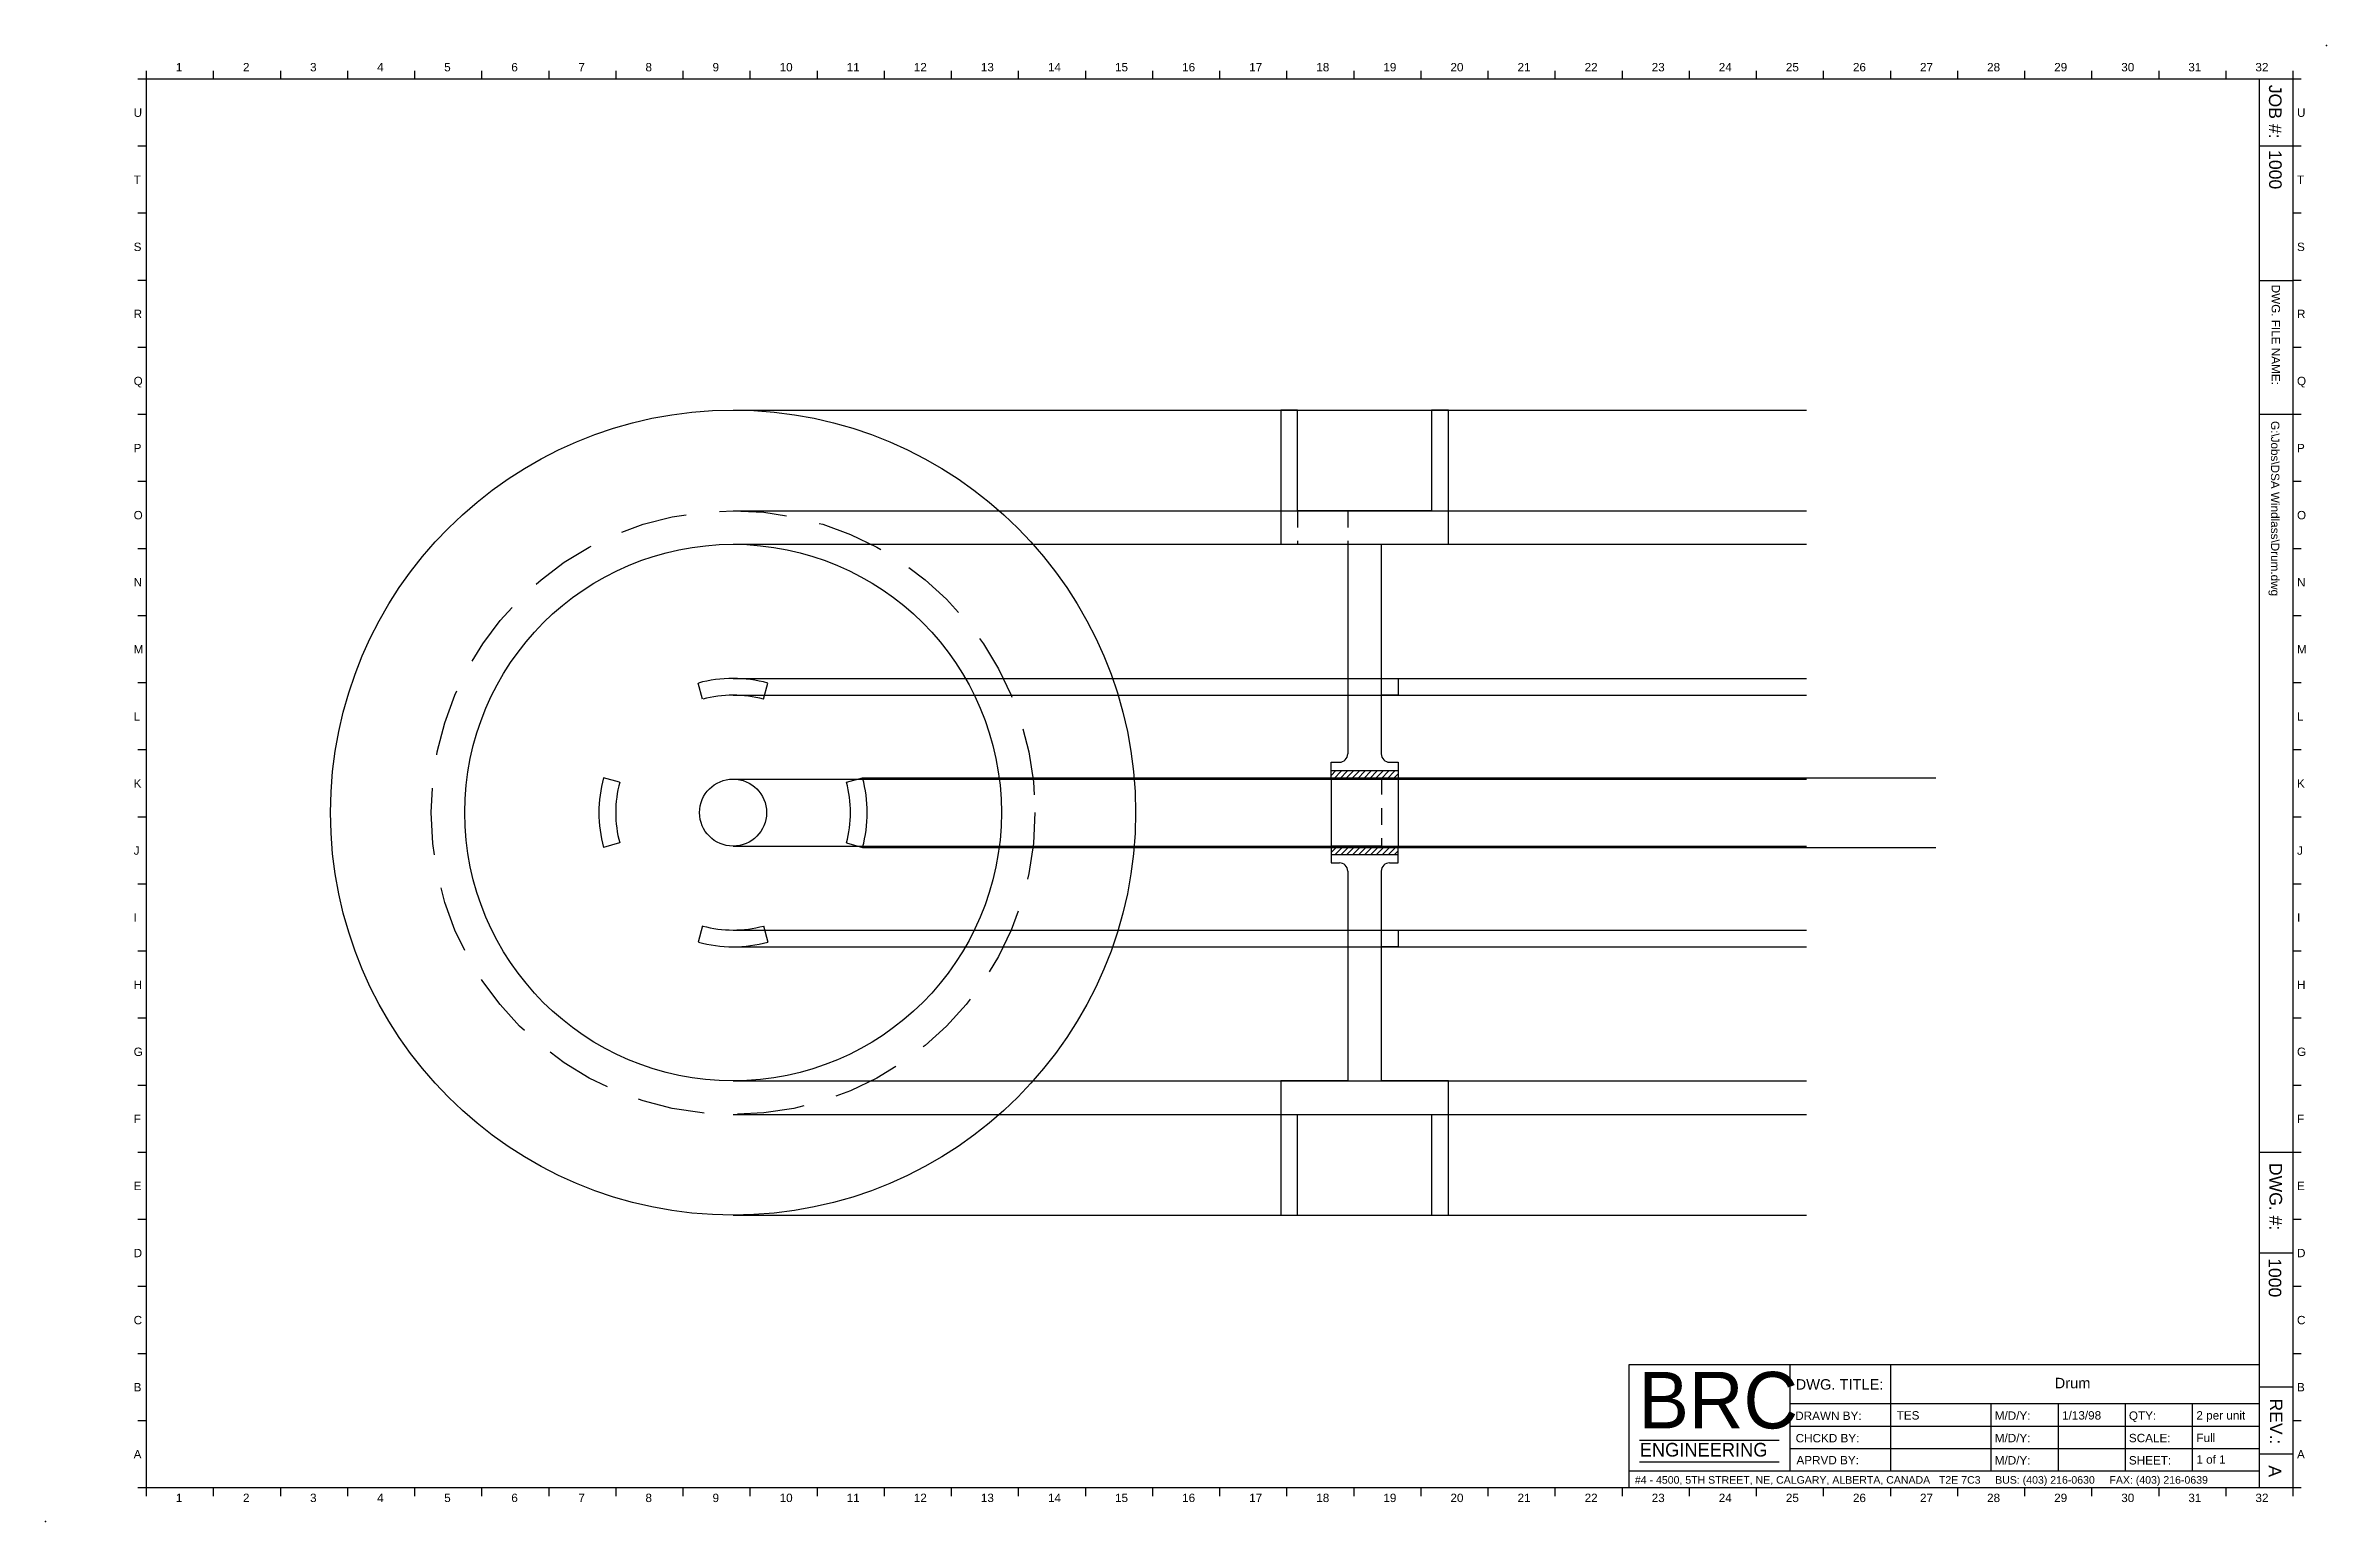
# Model space of a CAD drawing. Extents: x -0.1 to 16.9, y -0.1 to 10.9.
import ezdxf
from ezdxf.enums import TextEntityAlignment as Align

# ---------------------------------------------------------------- set-up
doc = ezdxf.new("R2010")
doc.units = 0
doc.header["$MEASUREMENT"] = 0
doc.linetypes.add('DASHED', pattern=[0.75, 0.5, -0.25])
doc.linetypes.add('HIDDEN2', pattern=[0.1875, 0.125, -0.0625])
doc.layers.get('0').update_dxf_attribs({"linetype": 'CONTINUOUS'})
doc.layers.get('DEFPOINTS').update_dxf_attribs({"linetype": 'CONTINUOUS'})
for name, color, linetype in [('BOLD', 5, 'CONTINUOUS'), ('DOGS', 90, 'CONTINUOUS'), ('HIDDEN', 2, 'DASHED'), ('LINE-HEAVY', 7, 'CONTINUOUS'), ('LINE-LIGHT', 1, 'CONTINUOUS'), ('LINES-FOLDING', 141, 'CONTINUOUS'), ('NOTE', 3, 'CONTINUOUS'), ('TBLOCK', 5, 'CONTINUOUS')]:
    doc.layers.add(name, color=color, linetype=linetype)
doc.styles.add('LOGO', font='comicbd.ttf')
doc.styles.get("Standard").update_dxf_attribs({"font": 'ARIAL.TTF'})

# ---------------------------------------------------------------- blocks, each defined once
blk = doc.blocks.new('11X17-I')
at = {"layer": 'BOLD'}
for p, q in [((0.625, 10.625), (0.625, 0.125)), ((16.625, 10.625), (0.625, 10.625)), ((16.375, 10.625), (16.375, 0.125)), ((16.625, 10.625), (16.625, 0.125)), ((16.625, 10.125), (16.375, 10.125)), ((16.375, 9.125), (16.625, 9.125)), ((16.625, 8.125), (16.375, 8.125)), ((16.625, 2.625), (16.375, 2.625)), ((16.625, 1.875), (16.375, 1.875)), ((11.675, 1.042), (11.675, 0.125)), ((16.375, 1.042), (11.675, 1.042)), ((16.625, 0.875), (16.375, 0.875)), ((16.625, 0.375), (16.375, 0.375)), ((16.625, 0.125), (0.625, 0.125))]:
    blk.add_line(p, q, dxfattribs=at)
at = {"layer": 'DEFPOINTS'}
for p in [(16.75, 10.75), (0, 0)]:
    blk.add_point(p, dxfattribs=at)
at = {"layer": 'LINE-HEAVY'}
for p, q in [((12.875, 1.042), (12.875, 0.25)), ((12.875, 1.042), (12.875, 0.375)), ((13.625, 1.042), (13.625, 0.25)), ((16.375, 0.75), (12.875, 0.75)), ((14.375, 0.75), (14.375, 0.25)), ((14.875, 0.75), (14.875, 0.25)), ((15.375, 0.75), (15.375, 0.25)), ((15.875, 0.75), (15.875, 0.25)), ((16.375, 0.583), (12.875, 0.583)), ((16.375, 0.417), (12.875, 0.417)), ((16.375, 0.25), (11.675, 0.25))]:
    blk.add_line(p, q, dxfattribs=at)
at = {"layer": 'LINE-LIGHT'}
for p, q in [((0.625, 10.625), (0.562, 10.625)), ((0.625, 10.688), (0.625, 10.625)), ((1.125, 10.688), (1.125, 10.625)), ((1.625, 10.688), (1.625, 10.625)), ((2.125, 10.688), (2.125, 10.625)), ((2.625, 10.688), (2.625, 10.625)), ((3.125, 10.688), (3.125, 10.625)), ((3.625, 10.688), (3.625, 10.625)), ((4.125, 10.688), (4.125, 10.625)), ((4.625, 10.688), (4.625, 10.625)), ((5.125, 10.688), (5.125, 10.625)), ((5.625, 10.688), (5.625, 10.625)), ((6.125, 10.688), (6.125, 10.625)), ((6.625, 10.688), (6.625, 10.625)), ((7.125, 10.688), (7.125, 10.625)), ((7.625, 10.688), (7.625, 10.625)), ((8.125, 10.688), (8.125, 10.625)), ((8.625, 10.688), (8.625, 10.625)), ((9.125, 10.688), (9.125, 10.625)), ((9.625, 10.688), (9.625, 10.625)), ((10.125, 10.688), (10.125, 10.625)), ((10.625, 10.688), (10.625, 10.625)), ((11.125, 10.688), (11.125, 10.625)), ((11.625, 10.688), (11.625, 10.625)), ((12.125, 10.688), (12.125, 10.625)), ((12.625, 10.688), (12.625, 10.625)), ((13.125, 10.688), (13.125, 10.625)), ((13.625, 10.688), (13.625, 10.625)), ((14.125, 10.688), (14.125, 10.625)), ((14.625, 10.688), (14.625, 10.625)), ((15.125, 10.688), (15.125, 10.625)), ((15.625, 10.688), (15.625, 10.625)), ((16.125, 10.688), (16.125, 10.625)), ((16.625, 10.688), (16.625, 10.625)), ((16.688, 10.625), (16.625, 10.625)), ((0.625, 10.125), (0.562, 10.125)), ((16.688, 10.125), (16.625, 10.125)), ((0.625, 9.625), (0.562, 9.625)), ((16.688, 9.625), (16.625, 9.625)), ((0.625, 9.125), (0.562, 9.125)), ((16.688, 9.125), (16.625, 9.125)), ((0.625, 8.625), (0.562, 8.625)), ((16.688, 8.625), (16.625, 8.625)), ((0.625, 8.125), (0.562, 8.125)), ((16.688, 8.125), (16.625, 8.125)), ((0.625, 7.625), (0.562, 7.625)), ((16.688, 7.625), (16.625, 7.625)), ((0.625, 7.125), (0.562, 7.125)), ((16.688, 7.125), (16.625, 7.125)), ((0.625, 6.625), (0.562, 6.625)), ((16.688, 6.625), (16.625, 6.625)), ((0.625, 6.125), (0.562, 6.125)), ((16.688, 6.125), (16.625, 6.125)), ((0.625, 5.625), (0.562, 5.625)), ((16.688, 5.625), (16.625, 5.625)), ((0.625, 5.125), (0.562, 5.125)), ((16.688, 5.125), (16.625, 5.125)), ((0.625, 4.625), (0.562, 4.625)), ((16.688, 4.625), (16.625, 4.625)), ((0.625, 4.125), (0.562, 4.125)), ((16.688, 4.125), (16.625, 4.125)), ((0.625, 3.625), (0.562, 3.625)), ((16.688, 3.625), (16.625, 3.625)), ((0.625, 3.125), (0.562, 3.125)), ((16.688, 3.125), (16.625, 3.125)), ((0.625, 2.625), (0.562, 2.625)), ((16.688, 2.625), (16.625, 2.625)), ((0.625, 2.125), (0.562, 2.125)), ((16.688, 2.125), (16.625, 2.125)), ((0.625, 1.625), (0.562, 1.625)), ((16.688, 1.625), (16.625, 1.625)), ((0.625, 1.125), (0.562, 1.125)), ((16.688, 1.125), (16.625, 1.125)), ((0.625, 0.625), (0.562, 0.625)), ((16.688, 0.625), (16.625, 0.625)), ((11.754, 0.481), (12.796, 0.481)), ((11.754, 0.318), (12.796, 0.318)), ((0.625, 0.125), (0.562, 0.125)), ((0.625, 0.125), (0.625, 0.062)), ((1.125, 0.125), (1.125, 0.062)), ((1.625, 0.125), (1.625, 0.062)), ((2.125, 0.125), (2.125, 0.062)), ((2.625, 0.125), (2.625, 0.062)), ((3.125, 0.125), (3.125, 0.062)), ((3.625, 0.125), (3.625, 0.062)), ((4.125, 0.125), (4.125, 0.062)), ((4.625, 0.125), (4.625, 0.062)), ((5.125, 0.125), (5.125, 0.062)), ((5.625, 0.125), (5.625, 0.062)), ((6.125, 0.125), (6.125, 0.062)), ((6.625, 0.125), (6.625, 0.062)), ((7.125, 0.125), (7.125, 0.062)), ((7.625, 0.125), (7.625, 0.062)), ((8.125, 0.125), (8.125, 0.062)), ((8.625, 0.125), (8.625, 0.062)), ((9.125, 0.125), (9.125, 0.062)), ((9.625, 0.125), (9.625, 0.062)), ((10.125, 0.125), (10.125, 0.062)), ((10.625, 0.125), (10.625, 0.062)), ((11.125, 0.125), (11.125, 0.062)), ((11.625, 0.125), (11.625, 0.062)), ((12.125, 0.125), (12.125, 0.062)), ((12.625, 0.125), (12.625, 0.062)), ((13.125, 0.125), (13.125, 0.062)), ((13.625, 0.125), (13.625, 0.062)), ((14.125, 0.125), (14.125, 0.062)), ((14.625, 0.125), (14.625, 0.062)), ((15.125, 0.125), (15.125, 0.062)), ((15.625, 0.125), (15.625, 0.062)), ((16.125, 0.125), (16.125, 0.062)), ((16.625, 0.125), (16.625, 0.062)), ((16.688, 0.125), (16.625, 0.125))]:
    blk.add_line(p, q, dxfattribs=at)
at = {"layer": 'TBLOCK'}
for p in [(16.875, 10.875), (-0.125, -0.125)]:
    blk.add_point(p, dxfattribs=at)
at = {"layer": 'NOTE'}
for s, height, p in [('1', 0.0625, (0.846, 10.683)), ('2', 0.0625, (1.346, 10.683)), ('3', 0.0625, (1.846, 10.683)), ('4', 0.0625, (2.346, 10.683)), ('5', 0.0625, (2.846, 10.683)), ('6', 0.0625, (3.346, 10.683)), ('7', 0.0625, (3.846, 10.683)), ('8', 0.0625, (4.346, 10.683)), ('9', 0.0625, (4.846, 10.683)), ('10', 0.0625, (5.346, 10.683)), ('11', 0.0625, (5.846, 10.683)), ('12', 0.0625, (6.346, 10.683)), ('13', 0.0625, (6.846, 10.683)), ('14', 0.0625, (7.346, 10.683)), ('15', 0.0625, (7.846, 10.683)), ('16', 0.0625, (8.346, 10.683)), ('17', 0.0625, (8.846, 10.683)), ('18', 0.0625, (9.346, 10.683)), ('19', 0.0625, (9.846, 10.683)), ('20', 0.0625, (10.346, 10.683)), ('21', 0.0625, (10.846, 10.683)), ('22', 0.0625, (11.346, 10.683)), ('23', 0.0625, (11.846, 10.683)), ('24', 0.0625, (12.346, 10.683)), ('25', 0.0625, (12.846, 10.683)), ('26', 0.0625, (13.346, 10.683)), ('27', 0.0625, (13.846, 10.683)), ('28', 0.0625, (14.346, 10.683)), ('29', 0.0625, (14.846, 10.683)), ('30', 0.0625, (15.346, 10.683)), ('31', 0.0625, (15.846, 10.683)), ('32', 0.0625, (16.346, 10.683)), ('U', 0.0625, (0.531, 10.344)), ('U', 0.0625, (16.656, 10.344)), ('T', 0.0625, (0.531, 9.844)), ('T', 0.0625, (16.656, 9.844)), ('S', 0.0625, (0.531, 9.344)), ('S', 0.0625, (16.656, 9.344)), ('R', 0.0625, (0.531, 8.844)), ('R', 0.0625, (16.656, 8.844)), ('Q', 0.0625, (0.531, 8.344)), ('Q', 0.0625, (16.656, 8.344)), ('P', 0.0625, (0.531, 7.844)), ('P', 0.0625, (16.656, 7.844)), ('O', 0.0625, (0.531, 7.344)), ('O', 0.0625, (16.656, 7.344)), ('N', 0.0625, (0.531, 6.844)), ('N', 0.0625, (16.656, 6.844)), ('M', 0.0625, (0.531, 6.344)), ('M', 0.0625, (16.656, 6.344)), ('L', 0.0625, (0.531, 5.844)), ('L', 0.0625, (16.656, 5.844)), ('K', 0.0625, (0.531, 5.344)), ('K', 0.0625, (16.656, 5.344)), ('J', 0.0625, (0.531, 4.844)), ('J', 0.0625, (16.656, 4.844)), ('I', 0.0625, (0.531, 4.344)), ('I', 0.0625, (16.656, 4.344)), ('H', 0.0625, (0.531, 3.844)), ('H', 0.0625, (16.656, 3.844)), ('G', 0.0625, (0.531, 3.344)), ('G', 0.0625, (16.656, 3.344)), ('F', 0.0625, (0.531, 2.844)), ('F', 0.0625, (16.656, 2.844)), ('E', 0.0625, (0.531, 2.344)), ('E', 0.0625, (16.656, 2.344)), ('D', 0.0625, (0.531, 1.844)), ('D', 0.0625, (16.656, 1.844)), ('C', 0.0625, (0.531, 1.344)), ('C', 0.0625, (16.656, 1.344)), ('B', 0.0625, (0.531, 0.844)), ('DWG. TITLE:', 0.07812, (12.919, 0.857)), ('B', 0.0625, (16.656, 0.844)), ('DRAWN BY:', 0.0625, (12.916, 0.631)), ('M/D/Y:', 0.0625, (14.403, 0.632)), ('QTY:', 0.0625, (15.403, 0.632)), ('CHCKD BY:', 0.0625, (12.919, 0.464)), ('M/D/Y:', 0.0625, (14.403, 0.465)), ('SCALE:', 0.0625, (15.403, 0.465)), ('A', 0.0625, (0.531, 0.344)), ('APRVD BY:', 0.0625, (12.925, 0.3)), ('M/D/Y:', 0.0625, (14.403, 0.299)), ('SHEET:', 0.0625, (15.403, 0.299)), ('A', 0.0625, (16.656, 0.344)), ('#4 - 4500, 5TH STREET, NE, CALGARY, ALBERTA, CANADA   T2E 7C3     BUS: (403) 216-0630     FAX: (403) 216-0639', 0.05625, (11.721, 0.156)), ('1', 0.0625, (0.846, 0.019)), ('2', 0.0625, (1.346, 0.019)), ('3', 0.0625, (1.846, 0.019)), ('4', 0.0625, (2.346, 0.019)), ('5', 0.0625, (2.846, 0.019)), ('6', 0.0625, (3.346, 0.019)), ('7', 0.0625, (3.846, 0.019)), ('8', 0.0625, (4.346, 0.019)), ('9', 0.0625, (4.846, 0.019)), ('10', 0.0625, (5.346, 0.019)), ('11', 0.0625, (5.846, 0.019)), ('12', 0.0625, (6.346, 0.019)), ('13', 0.0625, (6.846, 0.019)), ('14', 0.0625, (7.346, 0.019)), ('15', 0.0625, (7.846, 0.019)), ('16', 0.0625, (8.346, 0.019)), ('17', 0.0625, (8.846, 0.019)), ('18', 0.0625, (9.346, 0.019)), ('19', 0.0625, (9.846, 0.019)), ('20', 0.0625, (10.346, 0.019)), ('21', 0.0625, (10.846, 0.019)), ('22', 0.0625, (11.346, 0.019)), ('23', 0.0625, (11.846, 0.019)), ('24', 0.0625, (12.346, 0.019)), ('25', 0.0625, (12.846, 0.019)), ('26', 0.0625, (13.346, 0.019)), ('27', 0.0625, (13.846, 0.019)), ('28', 0.0625, (14.346, 0.019)), ('29', 0.0625, (14.846, 0.019)), ('30', 0.0625, (15.346, 0.019)), ('31', 0.0625, (15.846, 0.019)), ('32', 0.0625, (16.346, 0.019))]:
    blk.add_text(s, height=height, dxfattribs=at).set_placement(p)
for s, height, p in [('JOB #:', 0.0938, (16.447, 10.583)), ('DWG. FILE NAME:', 0.0625, (16.467, 9.093)), ('DWG. #:', 0.0938, (16.451, 2.547)), ('REV.:', 0.0938, (16.454, 0.791))]:
    blk.add_text(s, height=height, rotation=270, dxfattribs=at).set_placement(p)
at = {"layer": 'NOTE', "attachment_point": 1, "style": 'LOGO'}
for s, insert, char_height, width in [('BRC', (11.748, 0.989), 0.421, 1.01039), ('ENGINEERING', (11.757, 0.46), 0.1017, 1.3572)]:
    blk.add_mtext(s, dxfattribs=dict(at, insert=insert, char_height=char_height, width=width))
at = {"layer": 'NOTE'}
for tag, p, height in [('JOB#', (16.448, 10.096), 0.0938), ('DWGFL', (16.462, 8.077), 0.0625), ('DWG#', (16.445, 1.837), 0.0938)]:
    blk.add_attdef(tag, p, '', height=height, rotation=270, dxfattribs=at)
blk.add_attdef('TITLE', text='', height=0.0781, dxfattribs=at).set_placement((14.983, 0.867), align=Align.CENTER)
for p in [(13.672, 0.634), (14.905, 0.634), (15.906, 0.634), (13.672, 0.467), (14.905, 0.467), (15.906, 0.467), (13.672, 0.305), (14.905, 0.305), (15.906, 0.305)]:
    blk.add_attdef('XXXX', p, '', height=0.0625, dxfattribs=at)
blk.add_attdef('REV', text='', height=0.0938, rotation=270, dxfattribs=at).set_placement((16.445, 0.249), align=Align.CENTER)

msp = doc.modelspace()

# ---------------------------------------------------------------- hatches: boundary and pattern name
at = {"layer": 'DOGS'}
h = msp.add_hatch(dxfattribs=at)
h.set_pattern_fill('ANSI31', color=256, scale=0.25, style=0)
h.paths.add_polyline_path([(9.956, 4.846), (9.956, 4.899), (9.831, 4.899), (9.831, 4.908), (9.456, 4.908), (9.456, 4.846)])
h.paths.add_polyline_path([(9.831, 5.408), (9.831, 5.417), (9.956, 5.417), (9.956, 5.471), (9.456, 5.471), (9.456, 5.408)])
h.paths.add_polyline_path([(9.956, 5.408), (9.956, 5.417), (9.831, 5.417), (9.831, 5.408)], flags=17)
h.paths.add_polyline_path([(9.831, 4.908), (9.831, 4.899), (9.956, 4.899), (9.956, 4.908)], flags=16)

# ---------------------------------------------------------------- linework, layer by layer
for p, q in [((4.772, 6.003), (4.74, 6.124)), ((5.225, 6.003), (5.257, 6.124)), ((9.831, 6.158), (9.956, 6.158)), ((9.956, 6.158), (9.956, 6.033)), ((9.956, 6.033), (9.831, 6.033)), ((4.153, 5.385), (4.033, 5.417)), ((5.844, 5.385), (5.964, 5.417)), ((4.153, 4.932), (4.033, 4.899)), ((5.844, 4.932), (5.964, 4.899)), ((4.772, 4.313), (4.74, 4.192)), ((5.225, 4.313), (5.257, 4.192)), ((9.831, 4.283), (9.956, 4.283)), ((9.956, 4.283), (9.956, 4.158)), ((9.956, 4.158), (9.831, 4.158))]:
    msp.add_line(p, q, dxfattribs=at)
at = {"layer": 'DOGS', "linetype": 'HIDDEN2'}
for p, q in [((9.831, 5.417), (9.831, 4.899)), ((9.831, 5.417), (9.956, 5.417)), ((9.956, 5.417), (9.956, 4.899)), ((9.956, 4.899), (9.831, 4.899))]:
    msp.add_line(p, q, dxfattribs=at)
at = {"layer": 'DOGS'}
for radius, start, end in [(1, 75, 105), (0.875, 75, 105), (1, 165, 195), (0.875, 165, 195), (0.875, 345, 15), (1, 345, 15), (0.875, 255, 285), (1, 255, 285)]:
    msp.add_arc((4.999, 5.158), radius, start, end, dxfattribs=at)
at = {"layer": 'HIDDEN', "ltscale": 0.25}
for p, q in [((9.206, 7.408), (9.206, 7.158)), ((9.581, 7.408), (9.581, 7.158))]:
    msp.add_line(p, q, dxfattribs=at)
at = {"layer": 'HIDDEN'}
msp.add_circle((4.999, 5.158), 2.25, dxfattribs=at)
at = {"layer": 'LINE-LIGHT'}
for p, q in [((9.081, 8.158), (9.081, 7.158)), ((9.206, 8.158), (9.081, 8.158)), ((9.206, 7.408), (9.206, 8.158)), ((10.331, 8.158), (10.206, 8.158)), ((10.206, 8.158), (10.206, 7.408)), ((10.331, 7.158), (10.331, 8.158)), ((10.206, 7.408), (9.206, 7.408)), ((9.081, 7.158), (9.581, 7.158)), ((9.581, 7.158), (9.581, 5.596)), ((9.831, 7.158), (10.331, 7.158)), ((9.831, 5.596), (9.831, 7.158)), ((9.456, 5.408), (9.456, 5.533)), ((9.456, 5.533), (9.518, 5.533)), ((9.456, 5.471), (9.956, 5.471)), ((9.893, 5.533), (9.956, 5.533)), ((9.956, 5.533), (9.956, 5.408)), ((9.456, 5.408), (9.456, 4.908)), ((9.956, 5.408), (9.456, 5.408)), ((9.581, 5.408), (9.956, 5.408)), ((9.956, 5.408), (9.956, 4.908)), ((9.456, 4.908), (9.456, 4.783)), ((9.831, 4.908), (9.456, 4.908)), ((9.456, 4.908), (9.956, 4.908)), ((9.456, 4.846), (9.956, 4.846)), ((9.456, 4.783), (9.518, 4.783)), ((9.893, 4.783), (9.956, 4.783)), ((9.956, 4.783), (9.956, 4.908)), ((9.581, 4.721), (9.581, 3.158)), ((9.831, 3.158), (9.831, 4.721)), ((9.581, 3.158), (9.081, 3.158)), ((9.081, 3.158), (9.081, 2.158)), ((10.331, 3.158), (9.831, 3.158)), ((10.331, 2.158), (10.331, 3.158)), ((9.081, 2.908), (9.081, 2.158)), ((9.206, 2.158), (9.206, 2.908)), ((9.206, 2.908), (10.206, 2.908)), ((10.206, 2.908), (10.206, 2.158)), ((9.081, 2.158), (9.206, 2.158)), ((10.206, 2.158), (10.331, 2.158))]:
    msp.add_line(p, q, dxfattribs=at)
for radius in [3, 2, 0.25]:
    msp.add_circle((4.999, 5.158), radius, dxfattribs=at)
for centre, start, end in [((9.518, 5.596), 270, 0), ((9.893, 5.596), 180, 270), ((9.518, 4.721), 0, 90), ((9.893, 4.721), 90, 180)]:
    msp.add_arc(centre, 0.0625, start, end, dxfattribs=at)
at = {"layer": 'LINES-FOLDING'}
for p, q in [((4.999, 8.158), (12.999, 8.158)), ((4.999, 7.408), (12.999, 7.408)), ((4.999, 7.158), (12.999, 7.158)), ((4.999, 6.158), (12.999, 6.158)), ((4.999, 6.033), (12.999, 6.033)), ((4.999, 5.408), (12.999, 5.408)), ((5.964, 5.417), (13.964, 5.417)), ((4.999, 4.908), (12.999, 4.908)), ((5.964, 4.899), (13.964, 4.899)), ((4.999, 4.283), (12.999, 4.283)), ((4.999, 4.158), (12.999, 4.158)), ((4.999, 3.158), (12.999, 3.158)), ((4.999, 2.908), (12.999, 2.908)), ((4.999, 2.158), (12.999, 2.158))]:
    msp.add_line(p, q, dxfattribs=at)

# ---------------------------------------------------------------- block references
ref = msp.add_blockref('11X17-I', (0, 0))
ref.add_attrib('TITLE', 'Drum', dxfattribs={"layer": 'NOTE', "height": 0.0781}).set_placement((14.983, 0.867), align=Align.CENTER)
ref.add_attrib('XXXX', 'TES', (13.672, 0.634), dxfattribs={"layer": 'NOTE', "height": 0.0625})
ref.add_attrib('XXXX', '1/13/98', (14.905, 0.634), dxfattribs={"layer": 'NOTE', "height": 0.0625})
ref.add_attrib('XXXX', '2 per unit', (15.906, 0.634), dxfattribs={"layer": 'NOTE', "height": 0.0625})
ref.add_attrib('XXXX', 'Full', (15.906, 0.467), dxfattribs={"layer": 'NOTE', "height": 0.0625})
ref.add_attrib('XXXX', '1 of 1', (15.906, 0.305), dxfattribs={"layer": 'NOTE', "height": 0.0625})
ref.add_attrib('JOB#', '1000', (16.448, 10.096), dxfattribs={"layer": 'NOTE', "height": 0.0938, "rotation": 270})
ref.add_attrib('DWGFL', 'G:\\Jobs\\DSA Windlass\\Drum.dwg', (16.462, 8.077), dxfattribs={"layer": 'NOTE', "height": 0.0625, "rotation": 270})
ref.add_attrib('DWG#', '1000', (16.445, 1.837), dxfattribs={"layer": 'NOTE', "height": 0.0938, "rotation": 270})
ref.add_attrib('REV', 'A', dxfattribs={"layer": 'NOTE', "height": 0.0938, "rotation": 270}).set_placement((16.445, 0.249), align=Align.CENTER)

doc.saveas('drawing.dxf')
